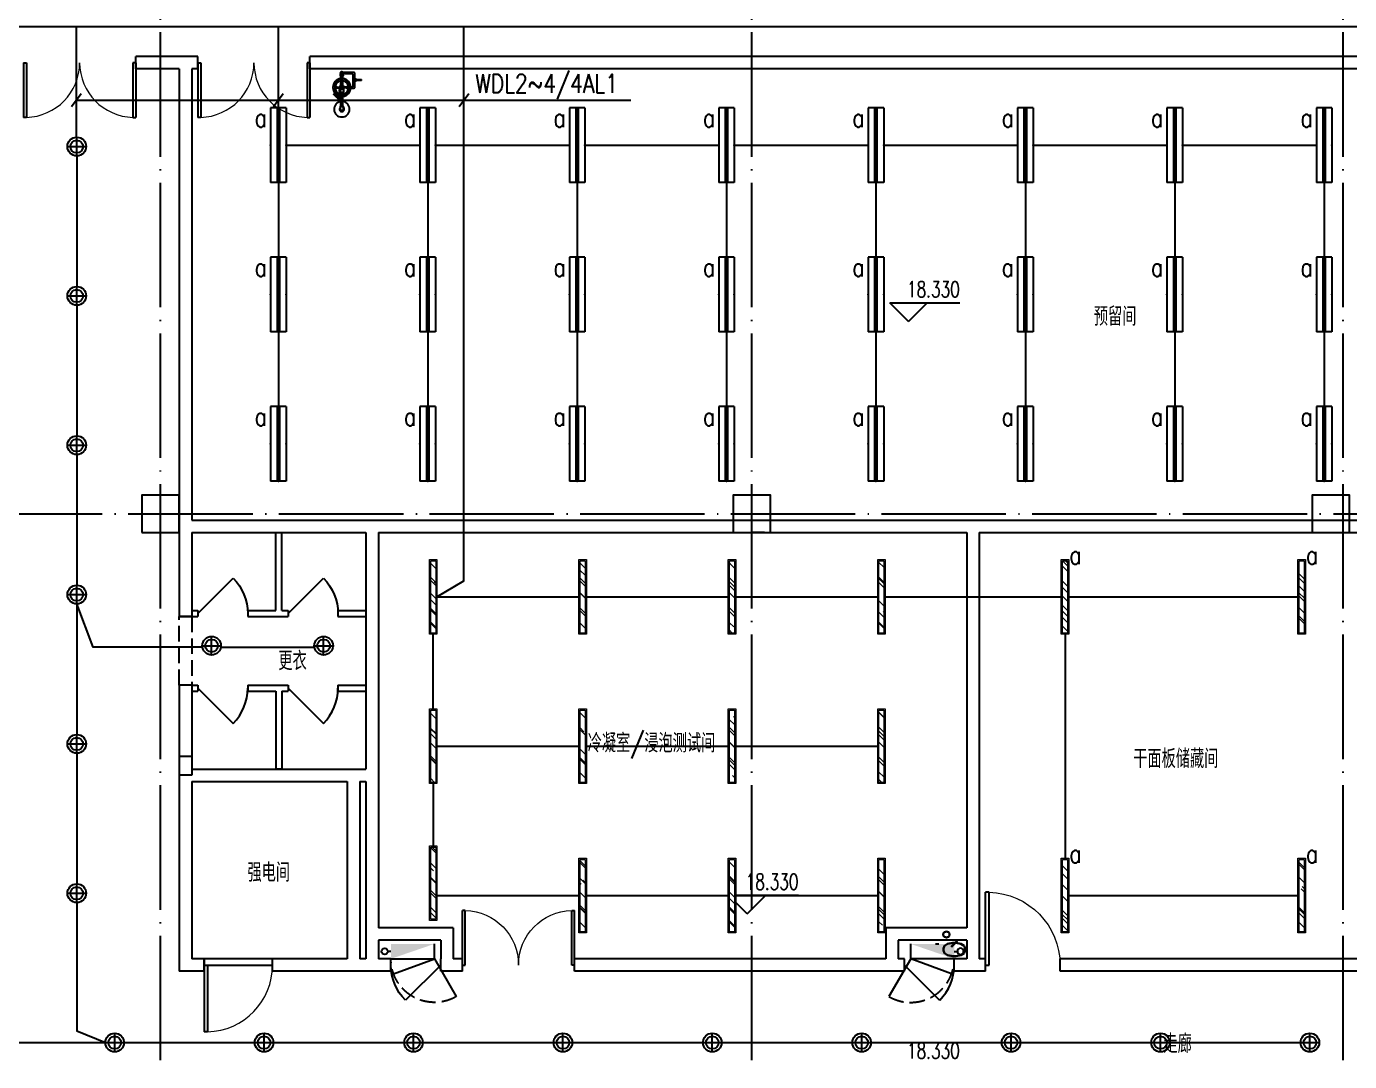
# Model space of a CAD drawing. Extents: x -621157 to 1764546, y -106808 to 741893.
# Drawn here: x 216846 to 238100, y 311199 to 327834 of the extents above; entities that cross this region are included whole.
import ezdxf
from ezdxf.enums import TextEntityAlignment as Align

# ---------------------------------------------------------------- set-up
doc = ezdxf.new("R2010")
doc.units = 0
doc.header["$LTSCALE"] = 1000
doc.header["$MEASUREMENT"] = 0
doc.linetypes.add('XREF-A-101-平面图_t3$0$DASH', pattern=[0.35, 0.25, -0.1])
doc.linetypes.add('XREF-A-101-平面图_t3$0$DOTE', pattern=[2.42, 2, -0.2, 0.02, -0.2])
for name, color, linetype in [('0-底图', 7, 'Continuous'), ('A-吊顶图及精装修区域', 7, 'Continuous'), ('EQUIP-照明', 3, 'Continuous'), ('I-LIGHT', 3, 'Continuous'), ('SIG_TEXT', 2, 'Continuous'), ('WIRE-照明', 4, 'Continuous'), ('XREF-A-101-平面图_t3$0$1212121', 8, 'Continuous'), ('XREF-A-101-平面图_t3$0$A-COLUMN', 8, 'Continuous'), ('XREF-A-101-平面图_t3$0$A-DIM_ELEV', 8, 'Continuous'), ('XREF-A-101-平面图_t3$0$A-DOTE', 8, 'Continuous'), ('XREF-A-101-平面图_t3$0$A-ROOM-CH', 8, 'Continuous'), ('XREF-A-101-平面图_t3$0$A-SEE', 8, 'Continuous'), ('XREF-A-101-平面图_t3$0$A-WALL', 8, 'Continuous'), ('XREF-A-101-平面图_t3$0$A-WINDOW', 8, 'Continuous'), ('XREF-A-101-平面图_t3$0$I-WALL-GYPSUM', 8, 'Continuous'), ('XREF-A-101-平面图_t3$0$P-EQUIPMENT', 8, 'Continuous'), ('XREF-A-101-平面图_t3$0$家具-实验室家具', 8, 'Continuous'), ('XREF-A-101-平面图_t3$0$水-尺寸', 8, 'Continuous')]:
    doc.layers.add(name, color=color, linetype=linetype)
doc.layers.add('灯具图例与顶面填充$0$I-C-light', color=3, linetype='Continuous', lineweight=13)
doc.styles.add('_TEL_DIM', font='SIMPLEX', dxfattribs={"width": 0.8, "height": 3.5, "bigfont": 'HZTXT'})
doc.styles.add('DIM_FONT', font='ROMANS', dxfattribs={"width": 0.8, "bigfont": 'HZDXC'})
doc.styles.get("Standard").update_dxf_attribs({"font": 'romans.shx', "bigfont": 'HZDXC.SHX'})
doc.styles.add('XREF-A-101-平面图_t3$0$-HZDXCROMANS', font='ROMANS.shx', dxfattribs={"bigfont": 'HZDXC.shx'})
doc.styles.add('XREF-A-101-平面图_t3$0$A-STANDARD', font='SIMPLEX', dxfattribs={"bigfont": 'GBCBIG'})
doc.styles.add('XZC', font='SIMPLEX.SHX', dxfattribs={"width": 0.7, "bigfont": 'hztxt.shx'})
doc.linetypes.add('Ground', pattern='A,0.75,-0.125,[135,sr.shx,S=0.1,R=0,X=-0.15,Y=0],0.125,-0.125', length=1.125)
doc.linetypes.add('LED_LINE', pattern='A,12.7,-5.08,["LED",XZC,S=2.54,R=0,X=-2.54,Y=-1.27],-6.35', length=24.13)
doc.dimstyles.get("Standard").update_dxf_attribs({"dimscale": 100, "dimtxt": 3.5, "dimasz": 1, "dimexe": 2.5, "dimexo": 3, "dimgap": 1.5, "dimtad": 1, "dimdec": 0, "dimzin": 0, "dimdsep": 46, "dimtxsty": 'Standard', "dimblk": 'ARCHTICK', "dimcen": 0.09, "dimadec": 0, "dimazin": 0, "dimtfac": 1, "dimtdec": 0, "dimtix": 1, "dimtmove": 2, "dimatfit": 3, "dimfxl": 0, "dimtolj": 1, "dimtzin": 0, "dimarcsym": 0})

# ---------------------------------------------------------------- blocks, each defined once
blk = doc.blocks.new('XREF-A-101-平面图_t3$0$柱网4F')
at = {"layer": 'XREF-A-101-平面图_t3$0$A-COLUMN'}
for points in [[(18700, -20300), (19300, -20300), (19300, -19700), (18700, -19700)], [(28200, -20300), (28800, -20300), (28800, -19700), (28200, -19700)], [(37500, -20300), (38100, -20300), (38100, -19700), (37500, -19700)]]:
    blk.add_lwpolyline(points, close=True, dxfattribs=at)
blk = doc.blocks.new('XREF-A-101-平面图_t3$0$ROOM')
at = {"layer": 'XREF-A-101-平面图_t3$0$A-ROOM-CH', "style": 'XREF-A-101-平面图_t3$0$-HZDXCROMANS', "width": 0.6}
for tag, p in [('中文房间名称', (0, -1000)), ('英文房间名称', (0, -1500))]:
    blk.add_attdef(tag, text='', height=300, dxfattribs=at).set_placement(p, align=Align.CENTER)
blk = doc.blocks.new('_ArchTick')
at = {"color": 0, "linetype": 'ByBlock', "const_width": 0.4}
blk.add_lwpolyline([(-0.5, -0.5), (0.5, 0.5)], dxfattribs=at)
blk = doc.blocks.new('*D25423')
at = {"layer": 'Defpoints', "color": 0}
blk.add_point((0, 0), dxfattribs=at)
blk.add_point((0, 0), dxfattribs=at)
blk.add_point((0, 0), dxfattribs=at)
blk.add_point((0, 0), dxfattribs=at)
at = {"layer": 'XREF-A-101-平面图_t3$0$水-尺寸', "color": 0, "linetype": 'ByBlock', "lineweight": -2}
blk.add_line((0, 300), (0, 250), dxfattribs=at)
blk.add_line((0, 300), (0, 250), dxfattribs=at)
blk.add_arc((0, 0), 0, 180, 180, dxfattribs=at)
at = {"layer": 'XREF-A-101-平面图_t3$0$水-尺寸', "color": 0, "linetype": 'ByBlock', "lineweight": -2, "xscale": 100, "yscale": 100, "zscale": 100}
for rotation in [90, 90.00000000000001]:
    blk.add_blockref('_ArchTick', (0, 0), dxfattribs=dict(at, rotation=rotation))
at = {"layer": 'XREF-A-101-平面图_t3$0$水-尺寸', "color": 0, "insert": (0, 0), "char_height": 350, "attachment_point": 5}
blk.add_mtext('\\A1;0%%d', dxfattribs=at)
blk = doc.blocks.new('XREF-A-101-平面图_t3$0$轴网(3)')
at = {"layer": 'XREF-A-101-平面图_t3$0$A-DOTE', "linetype": 'XREF-A-101-平面图_t3$0$DOTE'}
for p, q in [((19000, -3300), (19000, 43300)), ((28500, -3300), (28500, 43300)), ((38000, -3300), (38000, 43300)), ((-3300, 20000), (69800, 20000))]:
    blk.add_line(p, q, dxfattribs=at)
blk = doc.blocks.new('XREF-A-101-平面图_t3$0$Shower_plan')
at = {"layer": 'XREF-A-101-平面图_t3$0$1212121'}
for p, q in [((-20, -112), (-20, -94)), ((-16, -314), (-16, -120)), ((16, -314), (16, -120)), ((20, -112), (20, -94)), ((164, -90), (164, -66)), ((184, -114), (208, -114)), ((212, -177), (208, -177)), ((212, -199), (208, -199)), ((215, -184), (220, -184)), ((215, -193), (220, -193)), ((-94, -290), (-90, -290)), ((-75, -301), (-18, -302)), ((-75, -315), (-22, -315)), ((-34, -355), (-31, -355)), ((-34, -361), (-31, -361)), ((-16, -607), (-16, -396)), ((16, -607), (16, -396)), ((75, -302), (17, -302)), ((75, -316), (22, -316)), ((94, -327), (90, -327)), ((160, -297), (160, -321)), ((184, -274), (208, -274))]:
    blk.add_line(p, q, dxfattribs=at)
for points in [[(-22, -120), (-22, -112), (22, -112), (22, -120)], [(-37, -500), (-34, -500), (-34, -346), (-37, -346)], [(24, -388), (-24, -388), (-24, -338), (-22, -336), (22, -336), (24, -338)]]:
    blk.add_lwpolyline(points, close=True, dxfattribs=at)
for points in [[(143, -321), (184, -321, 0.414214), (208, -297), (208, -90, 0.414214), (184, -66), (23, -66)], [(143, -297), (160, -297, 0.414214), (184, -273), (184, -114, 0.414214), (160, -90), (23, -90)], [(-16, -530), (-128, -419, -1), (-122, -414)], [(-122, -414), (-53, -483, -1)], [(-111, -308, -0.092425), (-109, -301, -0.095768), (-106, -295, -0.100909), (-101, -292, -0.104872), (-94, -290, -0.001591), (-94, -290, -0.100909)], [(-93, -325, -0.034962), (-95, -325, -0.104872), (-101, -324, -0.100909), (-106, -320, -0.095768), (-110, -314, -0.092425), (-111, -308, -0.092425)], [(-37, -349, 0.153738), (-38, -347), (-43, -347, 0.078248), (-44, -349), (-44, -364, 0.153738), (-43, -367), (-38, -367, 0.153738), (-37, -364)], [(-23, -388), (-23, -395, 0.154019), (-19, -396), (19, -396, 0.154019), (23, -395), (23, -388)], [(92, -292, -0.034962), (94, -292, -0.104872), (100, -293, -0.100909), (106, -297, -0.095768), (109, -303, -0.092425), (110, -310, -0.092425)], [(110, -310, -0.092425), (109, -316, -0.095768), (105, -322, -0.100909), (100, -326, -0.104872), (94, -327, -0.001591), (94, -327, -0.100909)], [(-37, -491), (-54, -491, -1), (-54, -483), (-37, -483)], [(-45, -491), (-16, -519, -1)]]:
    blk.add_lwpolyline(points, format="xyb", dxfattribs=at)
for points in [[(212, -177), (214, -177), (215, -179), (215, -198), (214, -199)], [(212, -199), (214, -199), (215, -198), (215, -179), (214, -177)], [(-24, -371), (-31, -371), (-31, -346), (-24, -346)], [(-22, -336), (-22, -314), (22, -314), (22, -336)], [(-34, -491), (-28, -491), (-28, -483), (-34, -483)], [(-31, -657), (-20, -637)], [(20, -637), (31, -657), (16, -684), (-16, -684), (-31, -657)]]:
    blk.add_lwpolyline(points, dxfattribs=at)
for points in [[(221, -201), (229, -201, 0.414214), (231, -199), (231, -194, -0.414214), (232, -193), (313, -193, 0.414214), (313, -192), (313, -185, 0.414214), (313, -184), (232, -184, -0.414214), (231, -183), (231, -177, 0.414214), (229, -176), (221, -176, 0.414214), (220, -177), (220, -199, 0.414214)], [(-106, -308, -0.092425), (-105, -301, -0.095768), (-102, -295, -0.100909), (-96, -292, -0.104872), (-90, -290, -0.104872), (-84, -292, -0.100909), (-79, -296, -0.095768), (-75, -301, -0.092425), (-74, -308, -0.092425), (-75, -315, -0.095768), (-79, -320, -0.100909), (-84, -324, -0.104872), (-90, -325, -0.104872), (-97, -324, -0.100909), (-102, -320, -0.095768), (-105, -314, -0.092425)], [(106, -310, -0.092425), (105, -316, -0.095768), (101, -322, -0.100909), (96, -326, -0.104872), (90, -327, -0.104872), (84, -325, -0.100909), (78, -322, -0.095768), (75, -316, -0.092425), (74, -309, -0.092425), (75, -303, -0.095768), (78, -297, -0.100909), (84, -293, -0.104872), (90, -292, -0.104872), (96, -293, -0.100909), (101, -297, -0.095768), (105, -303, -0.092425)], [(-20, -657), (-20, -607), (20, -607), (20, -657, -1)]]:
    blk.add_lwpolyline(points, format="xyb", close=True, dxfattribs=at)
for centre, radius in [((0, -78), 26.3), ((0, -78), 16.4), ((-60, -481), 3.91)]:
    blk.add_circle(centre, radius, dxfattribs=at)
for centre, radius, start, end in [((0, -309), 144, 96.5663, 263.4343), ((0, -309), 139, 96.804, 263.1966), ((0, -309), 111, 98.3801, 261.6205), ((0, -309), 144, 276.5663, 83.4343), ((0, -309), 139, 276.804, 83.1966), ((0, -309), 111, 278.6256, 81.375), ((0, -309), 36, 116.7475, 168.6934), ((0, -309), 36, 190.3072, 231.764), ((0, -309), 18.8, 149.7809, 195.9711), ((0, -309), 36, 10.3072, 62.4104), ((0, -309), 18.8, 344.0295, 27.2237), ((0, -309), 36, 308.7702, 348.6934), ((0, -657), 125, 97.5816, 82.419), ((0, -657), 37.5, 121.3804, 58.6121)]:
    blk.add_arc(centre, radius, start, end, dxfattribs=at)
blk = doc.blocks.new('XREF-A-101-平面图_t3$0$G$C45C07046')
at = {"layer": 'XREF-A-101-平面图_t3$0$家具-实验室家具', "color": 252, "rotation": 1.293953835492923e-08}
blk.add_blockref('XREF-A-101-平面图_t3$0$Shower_plan', (121912, 327161), dxfattribs=at)
blk = doc.blocks.new('XREF-A-101-平面图_t3$0$DOOR2DLIB$SYSLIB$00000108')
at = {"color": 0}
for p, q in [((-0.5, 0), (-0.5, 0.4875)), ((-0.475, 0.4875), (-0.5, 0.4875)), ((-0.475, 0), (-0.475, 0.4875)), ((0.475, 0), (0.475, 0.4875)), ((0.475, 0.4875), (0.5, 0.4875)), ((0.5, 0), (0.5, 0.4875)), ((-0.5, 0), (-0.475, 0)), ((0.5, 0), (0.475, 0))]:
    blk.add_line(p, q, dxfattribs=at)
at = {"color": 0, "lineweight": 13}
for centre, start, end in [((-0.4875, 0), 0, 88.53072), ((0.4875, 0), 91.46928, 180)]:
    blk.add_arc(centre, 0.4875, start, end, dxfattribs=at)
blk = doc.blocks.new('XREF-A-101-平面图_t3$0$DOOR2DLIB$SYSLIB$00000107')
at = {"color": 0}
for p, q in [((0.45, 0.975), (0.5, 0.975)), ((0.45, 0), (0.45, 0.975)), ((0.5, 0), (0.5, 0.975)), ((0.5, 0), (0.45, 0))]:
    blk.add_line(p, q, dxfattribs=at)
at = {"color": 0, "lineweight": 13}
blk.add_arc((0.475, 0), 0.975, 91.4693, 180, dxfattribs=at)
blk = doc.blocks.new('XREF-A-101-平面图_t3$0$DOOR2DLIB$SYSLIB$00000101')
at = {"color": 0}
blk.add_line((0.5, 0), (-0.207, 0.707), dxfattribs=at)
blk.add_arc((0.5, 0), 1, 135, 180, dxfattribs=at)
blk = doc.blocks.new('筒灯')
at = {"color": 8}
for p, q in [((150, 0), (-150, 0)), ((0, 150), (0, -150))]:
    blk.add_line(p, q, dxfattribs=at)
blk.add_circle((0, 0), 150)
blk.add_circle((0, 0), 102, dxfattribs=at)
blk = doc.blocks.new('$equip_U$00000103(3T96GD2-PC)')
for p, q in [((-1.2, 0.25), (1.2, 0.25)), ((-1.2, 0.25), (-1.2, -0.25)), ((1.2, 0.25), (1.2, -0.25)), ((-1.2, -0.25), (1.2, -0.25))]:
    blk.add_line(p, q)
at = {"const_width": 0.14}
blk.add_lwpolyline([(-1.2, 0), (1.2, 0)], dxfattribs=at)
for p in [(-1.2, 0), (0, 0.25), (1.2, 0), (0, -0.25)]:
    blk.add_point(p)
at = {"color": 7, "style": '_TEL_DIM', "flags": 1}
for tag in ['A', 'REMARK']:
    blk.add_attdef(tag, text='', height=0.00002, dxfattribs=at).set_placement((0, 0), align=Align.MIDDLE_CENTER)
blk = doc.blocks.new('$equip_U$00000113(3T96GD2-PC)')
blk.add_blockref('$equip_U$00000103(3T96GD2-PC)', (0, 0))
at = {"color": 7, "style": '_TEL_DIM', "flags": 1}
for tag in ['A', 'REMARK']:
    blk.add_attdef(tag, text='', height=0.00002, dxfattribs=at).set_placement((0, 0), align=Align.MIDDLE_CENTER)
blk = doc.blocks.new('$equip_U$00000128(7WHLKQ2-PC)')
blk.add_blockref('$equip_U$00000113(3T96GD2-PC)', (0, 0))
at = {"color": 7, "style": '_TEL_DIM', "flags": 1}
blk.add_attdef('A', text='', height=0.00002, dxfattribs=at).set_placement((0, 0), align=Align.MIDDLE_CENTER)
blk = doc.blocks.new('灯具图例与顶面填充$0$顶面图例$0$16-吊线灯-011')
at = {"color": 8}
blk.add_wipeout([(0, 35), (0, -25), (600, -25), (600, 35)], dxfattribs=at)
at = {"linetype": 'ByBlock'}
h = blk.add_hatch(dxfattribs=at)
h.set_pattern_fill('AR-RROOF', color=250, scale=5, angle=45)
h.set_pattern_definition([(45, (-809054.52, -461832.93), (107.763073, 287.368196), [1905, -254, 635, -127]), (45, (-808979.98, -461668.59), (-209.239968, 29.634845), [381, -41.91, 762, -95.25]), (45, (-809085.95, -461711.69), (406.805602, 527.141034), [1016, -177.8, 508, -127])])
h.paths.add_polyline_path([(10, 25), (590, 25), (590, -15), (10, -15)])
at = {"color": 0, "linetype": 'ByBlock'}
for points in [[(0, 35), (600, 35), (600, -25), (0, -25)], [(10, 25), (590, 25), (590, -15), (10, -15)]]:
    blk.add_lwpolyline(points, close=True, dxfattribs=at)
blk = doc.blocks.new('G$C573A90DD')
at = {"layer": '灯具图例与顶面填充$0$I-C-light', "xscale": 2, "yscale": 2, "zscale": 2, "rotation": 90}
for p in [(23390, -21934), (25790, -21934), (28190, -21934), (30590, -21934), (33540, -21934), (37340, -21934), (23390, -24334), (25790, -24334), (28190, -24334), (30590, -24334), (23390, -26534), (25790, -26734), (28190, -26734), (30590, -26734), (33540, -26734), (37340, -26734)]:
    blk.add_blockref('灯具图例与顶面填充$0$顶面图例$0$16-吊线灯-011', p, dxfattribs=at)
at = {"layer": 'SIG_TEXT', "style": 'DIM_FONT', "width": 0.8}
for p in [(33598, -20809, -672), (37398, -20809, -672), (33598, -25609, -672), (37398, -25609, -672)]:
    blk.add_text('a', height=300, dxfattribs=at).set_placement(p)
blk = doc.blocks.new('XREF-A-101-平面图_t3$0$单出口消火栓新')
for p, q in [((-240, 700), (-846.2, 1050)), ((-479.4, 42.2), (-240, 700)), ((-240, 0), (-240, 700)), ((-240, 700), (0, 700))]:
    blk.add_line(p, q)
at = {"color": 0, "linetype": 'XREF-A-101-平面图_t3$0$DASH'}
blk.add_arc((-240, 700), 700, 150, 270, dxfattribs=at)
blk.add_solid([(-240, 0), (0, 0), (0, 700)])
at = {"layer": 'XREF-A-101-平面图_t3$0$水-尺寸', "linetype": 'ByBlock'}
dim = blk.add_angular_dim_3p(base=(0, 0), center=(0, 0), p1=(0, 0), p2=(0, 0), dimstyle='Standard', dxfattribs=at)
dim.commit()
dim.dimension.update_dxf_attribs({"geometry": '*D25423', "text_midpoint": (0, 0)})
blk = doc.blocks.new('*U25256')
at = {"layer": 'XREF-A-101-平面图_t3$0$P-EQUIPMENT', "color": 10}
blk.add_line((0, 120), (50, 120), dxfattribs=at)
at = {"layer": 'XREF-A-101-平面图_t3$0$P-EQUIPMENT'}
blk.add_circle((100, 120), 50, dxfattribs=at)
at = {"layer": 'XREF-A-101-平面图_t3$0$P-EQUIPMENT', "xscale": -1, "rotation": 90}
blk.add_blockref('XREF-A-101-平面图_t3$0$单出口消火栓新', (0, 0), dxfattribs=at)
blk = doc.blocks.new('XREF-A-101-平面图_t3$0$G$C156FCA62')
at = {"layer": 'XREF-A-101-平面图_t3$0$P-EQUIPMENT', "rotation": 180}
blk.add_blockref('*U25256', (22700, 313090), dxfattribs=at)
at = {"layer": 'XREF-A-101-平面图_t3$0$P-EQUIPMENT', "xscale": -1, "rotation": 180}
blk.add_blockref('*U25256', (31750, 313090), dxfattribs=at)
blk = doc.blocks.new('*U25374')
at = {"layer": 'XREF-A-101-平面图_t3$0$P-EQUIPMENT', "color": 10}
blk.add_line((0, 120), (50, 120), dxfattribs=at)
at = {"layer": 'XREF-A-101-平面图_t3$0$P-EQUIPMENT'}
blk.add_circle((100, 120), 50, dxfattribs=at)
at = {"layer": 'XREF-A-101-平面图_t3$0$P-EQUIPMENT', "xscale": -1, "rotation": 90}
blk.add_blockref('XREF-A-101-平面图_t3$0$单出口消火栓新', (0, 0), dxfattribs=at)
blk = doc.blocks.new('XREF-A-101-平面图_t3$0$G$C646F86AA')
at = {"layer": 'XREF-A-101-平面图_t3$0$P-EQUIPMENT', "rotation": 180}
blk.add_blockref('*U25374', (22700, 313090), dxfattribs=at)
at = {"layer": 'XREF-A-101-平面图_t3$0$P-EQUIPMENT', "xscale": -1, "rotation": 180}
blk.add_blockref('*U25374', (31750, 313090), dxfattribs=at)
blk = doc.blocks.new('XREF-A-101-平面图_t3')
at = {"layer": 'XREF-A-101-平面图_t3$0$A-DIM_ELEV'}
for p, q in [((231017, 323092), (230717, 323392)), ((230717, 323392), (231838, 323392)), ((231017, 323092), (231317, 323392)), ((228425, 313571), (228125, 313871)), ((228125, 313871), (229246, 313871)), ((228425, 313571), (228725, 313871))]:
    blk.add_line(p, q, dxfattribs=at)
at = {"layer": 'XREF-A-101-平面图_t3$0$A-SEE', "linetype": 'XREF-A-101-平面图_t3$0$DASH'}
blk.add_lwpolyline([(219300, 318350), (219500, 318350), (219500, 317250), (219300, 317250)], close=True, dxfattribs=at)
at = {"layer": 'XREF-A-101-平面图_t3$0$A-WALL'}
for p, q in [((219400, 327350), (218600, 327350)), ((219600, 327350), (219400, 327350)), ((255900, 327350), (221400, 327350)), ((219300, 327150), (218600, 327150)), ((219300, 327150), (219300, 319800)), ((219500, 327150), (219500, 319900)), ((219600, 327150), (219500, 327150)), ((255900, 327150), (221400, 327150)), ((219500, 319900), (222400, 319900)), ((222400, 319900), (228600, 319900)), ((228600, 319900), (232050, 319900)), ((232050, 319900), (238700, 319900)), ((219300, 319800), (219300, 318350)), ((219500, 319700), (222300, 319700)), ((219500, 319700), (219500, 318350)), ((222300, 319700), (222300, 315900)), ((222500, 319700), (222500, 315800)), ((222500, 319700), (228500, 319700)), ((228700, 319700), (228500, 319700)), ((228700, 319700), (231950, 319700)), ((231950, 319700), (231950, 313350)), ((232150, 319700), (238600, 319700)), ((232150, 319700), (232150, 313250)), ((219500, 318350), (219300, 318350)), ((219300, 317250), (219300, 315800)), ((219500, 317250), (219300, 317250)), ((219500, 317250), (219500, 315900)), ((219300, 316100), (219300, 315800)), ((219500, 316100), (219300, 316100)), ((219500, 316100), (219500, 315800)), ((219500, 315900), (222100, 315900)), ((222100, 315900), (222300, 315900)), ((219300, 315800), (219300, 312650)), ((219500, 315800), (219300, 315800)), ((219500, 315700), (219500, 312850)), ((219500, 315700), (222000, 315700)), ((222000, 315700), (222000, 312850)), ((222200, 315700), (222200, 312850)), ((222200, 315700), (222300, 315700)), ((222300, 315700), (222300, 313250)), ((222500, 315800), (222500, 313350)), ((223700, 313350), (222500, 313350)), ((223700, 313350), (223700, 312850)), ((230650, 313350), (230650, 312850)), ((231950, 313350), (230650, 313350)), ((222300, 313250), (222300, 312850)), ((223500, 313150), (222500, 313150)), ((222500, 313150), (222500, 312850)), ((223500, 313150), (223500, 312850)), ((230850, 313150), (230850, 312850)), ((231950, 313150), (230850, 313150)), ((231950, 313150), (231950, 312850)), ((232150, 313250), (232150, 312850)), ((219700, 312850), (219500, 312850)), ((222000, 312850), (220800, 312850)), ((222300, 312850), (222200, 312850)), ((222700, 312850), (222500, 312850)), ((223850, 312850), (223700, 312850)), ((230650, 312850), (225650, 312850)), ((230950, 312850), (230850, 312850)), ((231950, 312850), (231750, 312850)), ((232250, 312850), (232150, 312850)), ((238600, 312850), (233450, 312850)), ((219700, 312650), (219300, 312650)), ((222100, 312650), (220800, 312650)), ((222400, 312650), (222100, 312650)), ((222700, 312650), (222400, 312650)), ((223600, 312650), (223500, 312650)), ((223850, 312650), (223600, 312650)), ((230750, 312650), (225650, 312650)), ((230950, 312650), (230750, 312650)), ((232050, 312650), (231750, 312650)), ((232250, 312650), (232050, 312650)), ((238700, 312650), (233450, 312650))]:
    blk.add_line(p, q, dxfattribs=at)
for points in [[(218600, 327150), (218600, 327350)], [(219600, 327150), (219600, 327350)], [(221400, 327150), (221400, 327350)], [(219700, 312650), (219700, 312850)], [(220800, 312650), (220800, 312850)], [(222700, 312650), (222700, 312850)], [(223500, 312650), (223500, 312850)], [(223850, 312650), (223850, 312850)], [(225650, 312650), (225650, 312850)], [(230950, 312650), (230950, 312850)], [(231750, 312650), (231750, 312850)], [(232250, 312650), (232250, 312850)], [(233450, 312650), (233450, 312850)]]:
    blk.add_lwpolyline(points, dxfattribs=at)
at = {"layer": 'XREF-A-101-平面图_t3$0$A-WINDOW'}
blk.add_lwpolyline([(219700, 312750), (220800, 312750), (220800, 312850), (219700, 312850)], close=True, dxfattribs=at)
at = {"layer": 'XREF-A-101-平面图_t3$0$I-WALL-GYPSUM'}
for p, q in [((220850, 318450), (220850, 319700)), ((220850, 319700), (220950, 319700)), ((220950, 318450), (220950, 319700)), ((219500, 318450), (219600, 318450)), ((219500, 318450), (219500, 318350)), ((220400, 318450), (220850, 318450)), ((220950, 318450), (221050, 318450)), ((221850, 318450), (222300, 318450)), ((222300, 318450), (222300, 318350)), ((219500, 318350), (219600, 318350)), ((220400, 318350), (220900, 318350)), ((220900, 318350), (221050, 318350)), ((221850, 318350), (222300, 318350)), ((219500, 317250), (219600, 317250)), ((219500, 317250), (219500, 317150)), ((219500, 317150), (219600, 317150)), ((220400, 317250), (220900, 317250)), ((220400, 317150), (220850, 317150)), ((220850, 317150), (220850, 315900)), ((220900, 317250), (221050, 317250)), ((220950, 317150), (221050, 317150)), ((220950, 317150), (220950, 315900)), ((221850, 317250), (222300, 317250)), ((221850, 317150), (222300, 317150)), ((222300, 317250), (222300, 317150)), ((220950, 315900), (220850, 315900))]:
    blk.add_line(p, q, dxfattribs=at)
for points in [[(219600, 318450), (219600, 318350)], [(220400, 318450), (220400, 318350)], [(221050, 318450), (221050, 318350)], [(221850, 318450), (221850, 318350)], [(219600, 317250), (219600, 317150)], [(220400, 317250), (220400, 317150)], [(221050, 317250), (221050, 317150)], [(221850, 317250), (221850, 317150)]]:
    blk.add_lwpolyline(points, dxfattribs=at)
for name, p in [('XREF-A-101-平面图_t3$0$G$C156FCA62', (200000, 0)), ('XREF-A-101-平面图_t3$0$G$C646F86AA', (200000, 0)), ('XREF-A-101-平面图_t3$0$G$C646F86AA', (200000, 0)), ('XREF-A-101-平面图_t3$0$G$C45C07046', (100000, 0))]:
    blk.add_blockref(name, p)
at = {"layer": 'XREF-A-101-平面图_t3$0$A-COLUMN'}
blk.add_blockref('XREF-A-101-平面图_t3$0$柱网4F', (200000, 340000), dxfattribs=at)
at = {"layer": 'XREF-A-101-平面图_t3$0$A-DOTE'}
blk.add_blockref('XREF-A-101-平面图_t3$0$轴网(3)', (200000, 300000), dxfattribs=at)
at = {"layer": 'XREF-A-101-平面图_t3$0$A-ROOM-CH'}
ref = blk.add_blockref('XREF-A-101-平面图_t3$0$ROOM', (234335, 324023), dxfattribs=at)
ref.add_attrib('中文房间名称', '预留间', dxfattribs={"height": 300, "style": 'XREF-A-101-平面图_t3$0$-HZDXCROMANS', "width": 0.8}).set_placement((234335, 323023), align=Align.CENTER)
ref = blk.add_blockref('XREF-A-101-平面图_t3$0$ROOM', (221120, 318488), dxfattribs=at)
ref.add_attrib('中文房间名称', '更衣', dxfattribs={"height": 300, "style": 'XREF-A-101-平面图_t3$0$-HZDXCROMANS', "width": 0.8}).set_placement((221120, 317488), align=Align.CENTER)
ref = blk.add_blockref('XREF-A-101-平面图_t3$0$ROOM', (226886, 317167), dxfattribs=at)
ref.add_attrib('中文房间名称', '冷凝室/浸泡测试间', dxfattribs={"height": 300, "style": 'XREF-A-101-平面图_t3$0$-HZDXCROMANS', "width": 0.8}).set_placement((226886, 316167), align=Align.CENTER)
ref = blk.add_blockref('XREF-A-101-平面图_t3$0$ROOM', (235309, 316916), dxfattribs=at)
ref.add_attrib('中文房间名称', '干面板储藏间', dxfattribs={"height": 300, "style": 'XREF-A-101-平面图_t3$0$-HZDXCROMANS', "width": 0.8}).set_placement((235309, 315916), align=Align.CENTER)
ref = blk.add_blockref('XREF-A-101-平面图_t3$0$ROOM', (220738, 315088), dxfattribs=at)
ref.add_attrib('中文房间名称', '强电间', dxfattribs={"height": 300, "style": 'XREF-A-101-平面图_t3$0$-HZDXCROMANS', "width": 0.8}).set_placement((220738, 314088), align=Align.CENTER)
ref = blk.add_blockref('XREF-A-101-平面图_t3$0$ROOM', (235339, 312336), dxfattribs=at)
ref.add_attrib('中文房间名称', '走廊', dxfattribs={"height": 300, "style": 'XREF-A-101-平面图_t3$0$-HZDXCROMANS', "width": 0.8}).set_placement((235339, 311336), align=Align.CENTER)
at = {"layer": 'XREF-A-101-平面图_t3$0$A-WINDOW'}
for name, p, xscale, yscale, zscale, rotation in [('XREF-A-101-平面图_t3$0$DOOR2DLIB$SYSLIB$00000108', (217700, 327250), 1800, 1800, 1800, 180), ('XREF-A-101-平面图_t3$0$DOOR2DLIB$SYSLIB$00000108', (220500, 327250), 1800, 1800, 1800, 180), ('XREF-A-101-平面图_t3$0$DOOR2DLIB$SYSLIB$00000107', (232850, 312750), 1200, -1200, 1200, 180), ('XREF-A-101-平面图_t3$0$DOOR2DLIB$SYSLIB$00000108', (224750, 312750), 1800, -1800, 1800, 180), ('XREF-A-101-平面图_t3$0$DOOR2DLIB$SYSLIB$00000107', (220250, 312750), 1100, 1100, 1100, 180.0000000000008), ('XREF-A-101-平面图_t3$0$DOOR2DLIB$SYSLIB$00000101', (223100, 312750), -800, 800, -800, 180), ('XREF-A-101-平面图_t3$0$DOOR2DLIB$SYSLIB$00000101', (231350, 312750), 800, 800, 800, 180)]:
    blk.add_blockref(name, p, dxfattribs=dict(at, xscale=xscale, yscale=yscale, zscale=zscale, rotation=rotation))
at = {"layer": 'XREF-A-101-平面图_t3$0$A-WINDOW', "xscale": -800, "zscale": -800}
for p, yscale in [((220000, 318400), 800), ((221450, 318400), 800), ((220000, 317200), -800), ((221450, 317200), -800)]:
    blk.add_blockref('XREF-A-101-平面图_t3$0$DOOR2DLIB$SYSLIB$00000101', p, dxfattribs=dict(at, yscale=yscale))
at = {"layer": 'XREF-A-101-平面图_t3$0$A-DIM_ELEV', "color": 7, "style": 'XREF-A-101-平面图_t3$0$A-STANDARD', "width": 0.705882}
for p in [(230991, 323482), (228399, 313961), (230991, 311246)]:
    blk.add_text('18.330', height=255, dxfattribs=at).set_placement(p)

msp = doc.modelspace()

# ---------------------------------------------------------------- block references
at = {"layer": '0-底图'}
msp.add_blockref('XREF-A-101-平面图_t3', (0, 0), dxfattribs=at)

# ---------------------------------------------------------------- next in the draw order: linework, layer by layer
at = {"layer": 'SIG_TEXT', "linetype": 'Ground'}
for points in [[(217569, 326546), (217727, 326754)], [(220813, 326546), (220972, 326754)], [(223795, 326546), (223953, 326754)]]:
    msp.add_lwpolyline(points, dxfattribs=at)
at = {"layer": 'SIG_TEXT'}
msp.add_lwpolyline([(217648, 326650), (226555, 326650)], dxfattribs=at)
at = {"layer": 'WIRE-照明'}
msp.add_lwpolyline([(205663, 334062, 30, 30, 0), (203144, 334062, 30, 30, 0.414214), (203094, 334012, 30, 30, 0), (203094, 327880, 30, 30, 0.414214), (203144, 327830, 30, 30, 0), (262292, 327830, 30, 30, 0)], format="xyseb", dxfattribs=at)
for points in [[(217648, 326053), (217648, 327830)], [(220892, 326525), (220892, 327830)], [(221017, 325925), (223167, 325925)], [(223417, 325925), (225567, 325925)], [(225817, 325925), (227967, 325925)], [(228217, 325925), (230367, 325925)], [(230617, 325925), (232767, 325925)], [(233017, 325925), (235167, 325925)], [(235417, 325925), (237567, 325925)], [(217654, 325754), (217654, 323654)], [(220892, 325325), (220892, 324125)], [(223292, 325325), (223292, 324125)], [(225692, 325325), (225692, 324125)], [(228092, 325325), (228092, 324125)], [(230492, 325325), (230492, 324125)], [(232892, 325325), (232892, 324125)], [(235292, 325325), (235292, 324125)], [(237692, 325325), (237692, 324125)], [(217654, 323354), (217654, 321254)], [(220892, 322925), (220892, 321725)], [(223292, 322925), (223292, 321725)], [(225692, 322925), (225692, 321725)], [(228092, 322925), (228092, 321725)], [(230492, 322925), (230492, 321725)], [(232892, 322925), (232892, 321725)], [(235292, 322925), (235292, 321725)], [(237692, 322925), (237692, 321725)], [(217654, 320954), (217654, 318854)], [(217654, 318554), (217654, 316454)], [(219670, 317856), (217916, 317856), (217654, 318554)], [(219970, 317856), (221470, 317856)], [(217654, 316154), (217654, 314054)], [(217654, 313754), (217654, 311694), (218113, 311504)], [(216013, 311504), (218113, 311504)], [(218413, 311504), (220513, 311504)], [(220813, 311504), (222913, 311504)], [(223213, 311504), (225313, 311504)], [(225613, 311504), (227713, 311504)], [(228013, 311504), (230113, 311504)], [(230413, 311504), (232513, 311504)], [(232813, 311504), (234913, 311504)], [(235213, 311504), (237313, 311504)]]:
    msp.add_lwpolyline(points, dxfattribs=at)
at = {"layer": 'WIRE-照明', "elevation": 672}
for points in [[(223440, 318666), (223874, 318925), (223874, 327830)], [(223440, 318666), (225740, 318666)], [(225840, 318666), (228120, 318666)], [(228240, 318666), (230520, 318666)], [(230640, 318666), (233470, 318666)], [(223380, 316866), (223380, 318066)], [(223440, 316266), (225740, 316266)], [(225840, 316266), (228120, 316266)], [(228240, 316266), (230520, 316266)], [(223380, 315666), (223380, 314666)], [(223440, 313866), (225740, 313866)], [(225840, 313866), (228120, 313866)], [(228240, 313866), (230520, 313866)]]:
    msp.add_lwpolyline(points, dxfattribs=at)

# ---------------------------------------------------------------- next in the draw order: block references
at = {"layer": 'EQUIP-照明', "xscale": 500.0000000023283, "yscale": 500.0000000022701, "zscale": 500.0000000022737, "rotation": 270}
for p in [(220892, 325925), (223292, 325925), (225692, 325925), (228092, 325925), (230492, 325925), (232892, 325925), (235292, 325925), (237692, 325925), (220892, 323525), (223292, 323525), (225692, 323525), (228092, 323525), (230492, 323525), (232892, 323525), (235292, 323525), (237692, 323525), (220892, 321125), (223292, 321125), (225692, 321125), (228092, 321125), (230492, 321125), (232892, 321125), (235292, 321125), (237692, 321125)]:
    msp.add_blockref('$equip_U$00000128(7WHLKQ2-PC)', p, dxfattribs=at)
at = {"layer": 'I-LIGHT', "linetype": 'LED_LINE', "ltscale": 0.5, "rotation": 180}
for p in [(217654, 325904), (217654, 323504), (217654, 321104), (217654, 318704), (219820, 317882), (221620, 317882), (217654, 316304), (217654, 313904), (218263, 311504), (220663, 311504), (223063, 311504), (225463, 311504), (227863, 311504), (230263, 311504), (232663, 311504), (235063, 311504), (237463, 311504)]:
    msp.add_blockref('筒灯', p, dxfattribs=at)

# ---------------------------------------------------------------- next in the draw order: texts
at = {"layer": 'SIG_TEXT', "color": 2, "style": 'DIM_FONT', "width": 0.8}
msp.add_text('WDL2~4/4AL1', height=300, dxfattribs=at).set_placement((224056, 326766))
at = {"layer": 'SIG_TEXT', "style": 'DIM_FONT', "width": 0.8}
for p in [(220511, 326216, -672), (222911, 326216, -672), (225311, 326216, -672), (227711, 326216, -672), (230111, 326216, -672), (232511, 326216, -672), (234911, 326216, -672), (237311, 326216, -672), (220511, 323816, -672), (222911, 323816, -672), (225311, 323816, -672), (227711, 323816, -672), (230111, 323816, -672), (232511, 323816, -672), (234911, 323816, -672), (237311, 323816, -672), (220511, 321416, -672), (222911, 321416, -672), (225311, 321416, -672), (227711, 321416, -672), (230111, 321416, -672), (232511, 321416, -672), (234911, 321416, -672), (237311, 321416, -672)]:
    msp.add_text('a', height=300, dxfattribs=at).set_placement(p)

# ---------------------------------------------------------------- next in the draw order: block references
at = {"layer": 'A-吊顶图及精装修区域', "color": 2}
msp.add_blockref('G$C573A90DD', (200000, 340000), dxfattribs=at)

# ---------------------------------------------------------------- next in the draw order: linework, layer by layer
at = {"layer": 'WIRE-照明'}
for points in [[(233590, 318666), (237290, 318666)], [(233530, 318086), (233530, 314466)], [(233590, 313866), (237270, 313866)]]:
    msp.add_lwpolyline(points, dxfattribs=at)

doc.saveas('drawing.dxf')
